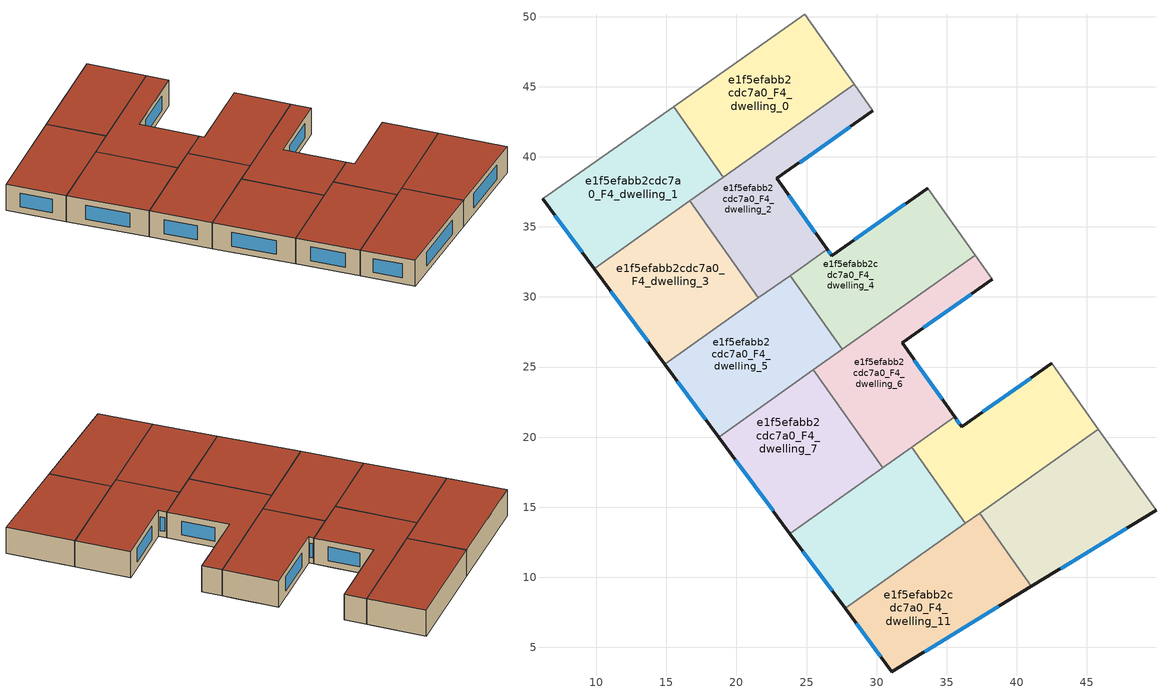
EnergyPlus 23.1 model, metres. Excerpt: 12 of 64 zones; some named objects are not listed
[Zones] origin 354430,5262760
e1f5efabb2cdc7a0_F4_dwelling_0
 floor to e1f5efabb2cdc7a0_F3_dwelling_0 (EU_floor_Construction): 24.86,50.16 28,45.73 18.79,38.94 15.51,43.58 z12
 floor adiabatic (EU_floor_Construction): 28,45.73 28.4,45.17 19.07,38.56 18.79,38.94 z12
 wall to e1f5efabb2cdc7a0_F4_dwelling_1 (EU_wall_Construction): 15.51,43.58 19.07,38.56 z12:15
 wall adiabatic (EU_wall_Construction): 28.4,45.17 24.86,50.16 15.51,43.58 z12:15
 wall to e1f5efabb2cdc7a0_F4_dwelling_2 (EU_wall_Construction): 19.07,38.56 28.4,45.17 z12:15
 roof outside (EU_roof_Construction): 28.4,45.17 24.86,50.16 15.51,43.58 19.07,38.56 z15
e1f5efabb2cdc7a0_F4_dwelling_1
 floor adiabatic (EU_floor_Construction): 15.51,43.58 19.07,38.56 9.84,32.02 6.16,37.01 z12
 wall outside (EU_wall_Construction): 6.16,37.01 9.84,32.02 z12:15
 wall adiabatic (EU_wall_Construction): 15.51,43.58 6.16,37.01 z12:15
 wall to e1f5efabb2cdc7a0_F4_dwelling_3 (EU_wall_Construction): 9.84,32.02 16.66,36.85 z12:15
 wall to e1f5efabb2cdc7a0_F4_dwelling_2 (EU_wall_Construction): 16.66,36.85 19.07,38.56 z12:15
 window (EU_Window_Construction): 7.02,35.84 8.98,33.19 z12.7:14.3
 roof outside (EU_roof_Construction): 19.07,38.56 15.51,43.58 6.16,37.01 9.84,32.02 z15
e1f5efabb2cdc7a0_F4_dwelling_10
 floor to e1f5efabb2cdc7a0_F3_dwelling_10 (EU_floor_Construction): 45.81,20.58 47.67,17.96 39.31,11.79 37.34,14.57 z12
 floor to e1f5efabb2cdc7a0_F3_dwelling_11 (EU_floor_Construction): 47.67,17.96 49.93,14.77 41.04,9.35 39.31,11.79 z12
 wall outside (EU_wall_Construction): 41.04,9.35 49.93,14.77 z12:15
 wall to e1f5efabb2cdc7a0_F4_dwelling_11 (EU_wall_Construction): 37.34,14.57 41.04,9.35 z12:15
 wall adiabatic (EU_wall_Construction): 49.93,14.77 45.81,20.58 z12:15
 wall to e1f5efabb2cdc7a0_F4_dwelling_8 (EU_wall_Construction): 45.81,20.58 37.34,14.57 z12:15
 window (EU_Window_Construction): 43.13,10.62 47.84,13.49 z12.7:14.3
 roof outside (EU_roof_Construction): 49.93,14.77 45.81,20.58 37.34,14.57 41.04,9.35 z15
e1f5efabb2cdc7a0_F4_dwelling_11
 floor to e1f5efabb2cdc7a0_F3_dwelling_11 (EU_floor_Construction): 39.31,11.79 41.04,9.35 37.87,7.41 34.22,12.36 36.78,14.18 38.81,11.42 z12
 floor to e1f5efabb2cdc7a0_F3_dwelling_12 (EU_floor_Construction): 34.22,12.36 37.87,7.41 31.08,3.27 27.75,7.78 z12
 floor to e1f5efabb2cdc7a0_F3_dwelling_10 (EU_floor_Construction): 37.34,14.57 39.31,11.79 38.81,11.42 36.78,14.18 z12
 wall outside (EU_wall_Construction): 27.75,7.78 31.08,3.27 41.04,9.35 z12:15
 wall to e1f5efabb2cdc7a0_F4_dwelling_9 (EU_wall_Construction): 36.33,13.86 27.75,7.78 z12:15
 wall to e1f5efabb2cdc7a0_F4_dwelling_8 (EU_wall_Construction): 37.34,14.57 36.33,13.86 z12:15
 window (EU_Window_Construction): 33.42,4.7 38.71,7.92 / 28.54,6.72 30.3,4.33 z12.7:14.3
 roof outside (EU_roof_Construction): 41.04,9.35 37.34,14.57 27.75,7.78 31.08,3.27 z15
e1f5efabb2cdc7a0_F4_dwelling_2
 floor to e1f5efabb2cdc7a0_F3_dwelling_2 (EU_floor_Construction): 28.4,45.17 29.74,43.28 22.89,38.46 22.91,38.43 25.51,34.75 21.15,31.54 17.03,37.11 z12
 floor to e1f5efabb2cdc7a0_F3_dwelling_4 (EU_floor_Construction): 25.51,34.75 26.47,33.4 22.89,30.87 21.96,32.13 z12
 floor adiabatic (EU_floor_Construction): 17.03,37.11 21.15,31.54 20.68,31.19 16.66,36.85 z12
 floor to e1f5efabb2cdc7a0_F3_dwelling_5 (EU_floor_Construction): 21.96,32.13 22.89,30.87 21.57,29.93 20.68,31.19 z12
 wall outside (EU_wall_Construction): 26.47,33.4 22.89,38.46 29.74,43.28 z12:15
 wall to e1f5efabb2cdc7a0_F4_dwelling_3 (EU_wall_Construction): 16.66,36.85 21.57,29.93 z12:15
 wall adiabatic (EU_wall_Construction): 29.74,43.28 28.4,45.17 z12:15
 wall to e1f5efabb2cdc7a0_F4_dwelling_4 (EU_wall_Construction): 23.82,31.52 26.47,33.4 z12:15
 wall to e1f5efabb2cdc7a0_F4_dwelling_5 (EU_wall_Construction): 21.57,29.93 23.82,31.52 z12:15
 window (EU_Window_Construction): 24.5,39.59 28.13,42.15 / 25.63,34.59 23.73,37.27 z12.7:14.3
 roof outside (EU_roof_Construction): 26.47,33.4 22.89,38.46 29.74,43.28 28.4,45.17 16.66,36.85 21.57,29.93 z15
e1f5efabb2cdc7a0_F4_dwelling_3
 floor adiabatic (EU_floor_Construction): 16.66,36.85 20.68,31.19 14.06,26.31 9.84,32.02 z12
 floor to e1f5efabb2cdc7a0_F3_dwelling_5 (EU_floor_Construction): 20.68,31.19 21.57,29.93 14.89,25.19 14.06,26.31 z12
 wall outside (EU_wall_Construction): 9.84,32.02 14.89,25.19 z12:15
 wall to e1f5efabb2cdc7a0_F4_dwelling_5 (EU_wall_Construction): 14.89,25.19 21.57,29.93 z12:15
 window (EU_Window_Construction): 11.03,30.42 13.7,26.8 z12.7:14.3
 roof outside (EU_roof_Construction): 21.57,29.93 16.66,36.85 9.84,32.02 14.89,25.19 z15
e1f5efabb2cdc7a0_F4_dwelling_4
 floor to e1f5efabb2cdc7a0_F3_dwelling_4 (EU_floor_Construction): 33.64,37.77 36.07,34.33 26.72,27.43 23.82,31.52 26.47,33.4 26.79,32.95 z12
 floor to e1f5efabb2cdc7a0_F3_dwelling_6 (EU_floor_Construction): 36.07,34.33 37.03,32.98 27.55,26.26 26.72,27.43 z12
 wall outside (EU_wall_Construction): 33.64,37.77 26.79,32.95 26.47,33.4 z12:15
 wall to e1f5efabb2cdc7a0_F4_dwelling_5 (EU_wall_Construction): 23.82,31.52 27.55,26.26 z12:15
 wall adiabatic (EU_wall_Construction): 37.03,32.98 33.64,37.77 z12:15
 wall to e1f5efabb2cdc7a0_F4_dwelling_6 (EU_wall_Construction): 27.55,26.26 37.03,32.98 z12:15
 window (EU_Window_Construction): 26.71,33.05 26.54,33.29 / 32.03,36.64 28.4,34.08 z12.7:14.3
 roof outside (EU_roof_Construction): 37.03,32.98 33.64,37.77 26.79,32.95 26.47,33.4 23.82,31.52 27.55,26.26 z15
e1f5efabb2cdc7a0_F4_dwelling_5
 floor to e1f5efabb2cdc7a0_F3_dwelling_5 (EU_floor_Construction): 22.89,30.87 25.88,26.81 17.99,20.99 14.89,25.19 z12
 floor adiabatic (EU_floor_Construction): 25.52,26.54 26.35,25.41 18.72,20 17.99,20.99 z12
 floor to e1f5efabb2cdc7a0_F3_dwelling_4 (EU_floor_Construction): 23.82,31.52 26.72,27.43 25.88,26.81 22.89,30.87 z12
 floor to e1f5efabb2cdc7a0_F3_dwelling_6 (EU_floor_Construction): 26.72,27.43 27.55,26.26 26.35,25.41 25.52,26.54 z12
 wall outside (EU_wall_Construction): 14.89,25.19 18.72,20 z12:15
 wall to e1f5efabb2cdc7a0_F4_dwelling_7 (EU_wall_Construction): 18.72,20 25.48,24.8 z12:15
 wall to e1f5efabb2cdc7a0_F4_dwelling_6 (EU_wall_Construction): 25.48,24.8 27.55,26.26 z12:15
 window (EU_Window_Construction): 15.79,23.98 17.82,21.22 z12.7:14.3
 roof outside (EU_roof_Construction): 27.55,26.26 23.82,31.52 14.89,25.19 18.72,20 z15
e1f5efabb2cdc7a0_F4_dwelling_6
 floor to e1f5efabb2cdc7a0_F3_dwelling_6 (EU_floor_Construction): 37.03,32.98 38.25,31.27 31.81,26.74 33.75,24 29.63,20.96 26.35,25.41 z12
 floor to e1f5efabb2cdc7a0_F3_dwelling_8 (EU_floor_Construction): 33.75,24 35.56,21.45 31.09,18.27 29.29,20.71 z12
 floor to e1f5efabb2cdc7a0_F3_dwelling_7 (EU_floor_Construction): 26.35,25.41 29.63,20.96 28.69,20.27 25.48,24.79 z12
 floor to e1f5efabb2cdc7a0_F3_dwelling_9 (EU_floor_Construction): 29.29,20.71 31.09,18.27 30.43,17.81 28.69,20.27 z12
 wall outside (EU_wall_Construction): 35.56,21.45 31.81,26.74 38.25,31.27 z12:15
 wall to e1f5efabb2cdc7a0_F4_dwelling_7 (EU_wall_Construction): 25.48,24.79 30.43,17.81 z12:15
 wall adiabatic (EU_wall_Construction): 38.25,31.27 37.03,32.98 z12:15
 wall to e1f5efabb2cdc7a0_F4_dwelling_8 (EU_wall_Construction): 32.5,19.27 35.56,21.45 z12:15
 wall to e1f5efabb2cdc7a0_F4_dwelling_9 (EU_wall_Construction): 30.43,17.81 32.5,19.27 z12:15
 window (EU_Window_Construction): 33.32,27.8 36.73,30.21 / 34.68,22.69 32.69,25.5 z12.7:14.3
 roof outside (EU_roof_Construction): 35.56,21.45 31.81,26.74 38.25,31.27 37.03,32.98 25.48,24.79 30.43,17.81 z15
e1f5efabb2cdc7a0_F4_dwelling_7
 floor to e1f5efabb2cdc7a0_F3_dwelling_9 (EU_floor_Construction): 28.69,20.27 30.43,17.81 23.81,13.12 22.11,15.41 z12
 floor adiabatic (EU_floor_Construction): 25.48,24.79 28.69,20.27 22.11,15.41 18.72,20 z12
 wall outside (EU_wall_Construction): 18.72,20 23.81,13.12 z12:15
 wall to e1f5efabb2cdc7a0_F4_dwelling_9 (EU_wall_Construction): 23.81,13.12 30.43,17.81 z12:15
 window (EU_Window_Construction): 19.92,18.39 22.61,14.73 z12.7:14.3
 roof outside (EU_roof_Construction): 30.43,17.81 25.48,24.79 18.72,20 23.81,13.12 z15
e1f5efabb2cdc7a0_F4_dwelling_8
 floor to e1f5efabb2cdc7a0_F3_dwelling_8 (EU_floor_Construction): 42.49,25.27 44.28,22.74 34.93,15.84 32.5,19.27 35.56,21.45 36.06,20.74 z12
 floor to e1f5efabb2cdc7a0_F3_dwelling_10 (EU_floor_Construction): 44.28,22.74 45.81,20.58 36.78,14.18 35.33,16.14 z12
 floor to e1f5efabb2cdc7a0_F3_dwelling_11 (EU_floor_Construction): 35.33,16.14 36.78,14.18 36.33,13.86 34.93,15.84 z12
 wall outside (EU_wall_Construction): 42.49,25.27 36.06,20.74 35.56,21.45 z12:15
 wall to e1f5efabb2cdc7a0_F4_dwelling_9 (EU_wall_Construction): 32.5,19.27 36.33,13.86 z12:15
 wall adiabatic (EU_wall_Construction): 45.81,20.58 42.49,25.27 z12:15
 window (EU_Window_Construction): 35.94,20.9 35.68,21.28 / 40.98,24.21 37.57,21.8 z12.7:14.3
 roof outside (EU_roof_Construction): 45.81,20.58 42.49,25.27 36.06,20.74 35.56,21.45 32.5,19.27 36.33,13.86 z15
e1f5efabb2cdc7a0_F4_dwelling_9
 floor to e1f5efabb2cdc7a0_F3_dwelling_12 (EU_floor_Construction): 32.81,14.28 34.22,12.36 27.75,7.78 26.43,9.57 z12
 floor to e1f5efabb2cdc7a0_F3_dwelling_9 (EU_floor_Construction): 31.09,18.28 33.61,14.86 26.43,9.57 23.81,13.12 z12
 floor to e1f5efabb2cdc7a0_F3_dwelling_11 (EU_floor_Construction): 34.93,15.84 36.33,13.86 34.22,12.36 32.81,14.27 z12
 floor to e1f5efabb2cdc7a0_F3_dwelling_8 (EU_floor_Construction): 32.5,19.27 34.93,15.84 33.61,14.86 31.09,18.28 z12
 wall outside (EU_wall_Construction): 23.81,13.12 27.75,7.78 z12:15
 window (EU_Window_Construction): 24.74,11.86 26.83,9.03 z12.7:14.3
 roof outside (EU_roof_Construction): 36.33,13.86 32.5,19.27 23.81,13.12 27.75,7.78 z15
[Building]
EU S2 Campaign: North Axis=0; Terrain=City; Solar Distribution=FullExterior
[Site:Location]
Budapest.Ferenc.Liszt.Intl.AP: Latitude=47.437; Longitude=19.256; Time Zone=1; Elevation=185
[SizingPeriod:WeatherFileDays]
AnnualSizingPeriod: Begin Month=1; Begin Day of Month=1; End Month=12; End Day of Month=31; Day of Week for Start Day=Monday; Use Weather File Daylight Saving Period=No; Use Weather File Rain and Snow Indicators=No
[MATERIAL]
EU_InternalMass_Material: Roughness=MediumRough; Thickness=0.1; Conductivity=1; Density=1800; Specific Heat=900; Thermal Absorptance=0.9; Solar Absorptance=0.7; Visible Absorptance=0.7
[MATERIAL:NOMASS] Roughness=MediumRough; Thermal Absorptance=0.9; Solar Absorptance=0.7; Visible Absorptance=0.7
Name | Thermal Resistance
EU_wall_NoMass | 0.832559
EU_roof_NoMass | 1.39638
EU_floor_NoMass | 0.872794
[WINDOWMATERIAL:SIMPLEGLAZINGSYSTEM]
EU_Window_SimpleGlazing: UFactor=2.79869; Solar Heat Gain Coefficient=0.75; Visible Transmittance=0.75
[CONSTRUCTION]
EU_wall_Construction: EU_wall_NoMass
EU_roof_Construction: EU_roof_NoMass
EU_floor_Construction: EU_floor_NoMass
EU_Window_Construction: EU_Window_SimpleGlazing
EU_InternalMass_Construction: EU_InternalMass_Material
[ZONE] Type=1; Multiplier=1; Ceiling Height=autocalculate; Floor Area=autocalculate; Part of Total Floor Area=Yes
Name | Volume
e1f5efabb2cdc7a0_F4_dwelling_0 | 210.66
e1f5efabb2cdc7a0_F4_dwelling_1 | 210.679
e1f5efabb2cdc7a0_F4_dwelling_10 | 210.647
e1f5efabb2cdc7a0_F4_dwelling_11; e1f5efabb2cdc7a0_F4_dwelling_3; e1f5efabb2cdc7a0_F4_dwelling_6 | 210.661
e1f5efabb2cdc7a0_F4_dwelling_2 | 210.662
e1f5efabb2cdc7a0_F4_dwelling_4 | 210.664
e1f5efabb2cdc7a0_F4_dwelling_5 | 210.672
e1f5efabb2cdc7a0_F4_dwelling_7 | 210.668
e1f5efabb2cdc7a0_F4_dwelling_8 | 210.654
e1f5efabb2cdc7a0_F4_dwelling_9 | 210.674
[INTERNALMASS] Construction=EU_InternalMass_Construction
Name | Zone or ZoneList | Surface Area
e1f5efabb2cdc7a0_F4_dwelling_0_EU_InternalMass | e1f5efabb2cdc7a0_F4_dwelling_0 | 70.2212
e1f5efabb2cdc7a0_F4_dwelling_1_EU_InternalMass | e1f5efabb2cdc7a0_F4_dwelling_1 | 70.225
e1f5efabb2cdc7a0_F4_dwelling_2_EU_InternalMass | e1f5efabb2cdc7a0_F4_dwelling_2 | 70.2211
e1f5efabb2cdc7a0_F4_dwelling_3_EU_InternalMass | e1f5efabb2cdc7a0_F4_dwelling_3 | 70.2179
e1f5efabb2cdc7a0_F4_dwelling_4_EU_InternalMass | e1f5efabb2cdc7a0_F4_dwelling_4 | 70.2196
e1f5efabb2cdc7a0_F4_dwelling_5_EU_InternalMass | e1f5efabb2cdc7a0_F4_dwelling_5 | 70.2225
e1f5efabb2cdc7a0_F4_dwelling_6_EU_InternalMass | e1f5efabb2cdc7a0_F4_dwelling_6 | 70.2187
e1f5efabb2cdc7a0_F4_dwelling_7_EU_InternalMass | e1f5efabb2cdc7a0_F4_dwelling_7 | 70.2231
e1f5efabb2cdc7a0_F4_dwelling_8_EU_InternalMass | e1f5efabb2cdc7a0_F4_dwelling_8 | 70.2168
e1f5efabb2cdc7a0_F4_dwelling_9_EU_InternalMass | e1f5efabb2cdc7a0_F4_dwelling_9 | 70.2238
e1f5efabb2cdc7a0_F4_dwelling_10_EU_InternalMass | e1f5efabb2cdc7a0_F4_dwelling_10 | 70.2163
e1f5efabb2cdc7a0_F4_dwelling_11_EU_InternalMass | e1f5efabb2cdc7a0_F4_dwelling_11 | 70.219
[OTHEREQUIPMENT] Fuel Type=Electricity; Design Level Calculation Method=Watts/Area; Power per Zone Floor Area=1; Fraction Latent=0; Fraction Radiant=0; Fraction Lost=0; Carbon Dioxide Generation Rate=0; EndUse Subcategory=EU_Step8_InternalGains
Name | Zone or ZoneList or Space or SpaceList | Schedule
EU_Step8_InternalGain_e1f5efabb2cdc7a0_F4_dwelling_0_f000 | e1f5efabb2cdc7a0_F4_dwelling_0 | EU_Step8_GainSchedule_e1f5efabb2cdc7a0_F4_dwelling_0_f000
EU_Step8_InternalGain_e1f5efabb2cdc7a0_F4_dwelling_1_f000 | e1f5efabb2cdc7a0_F4_dwelling_1 | EU_Step8_GainSchedule_e1f5efabb2cdc7a0_F4_dwelling_1_f000
EU_Step8_InternalGain_e1f5efabb2cdc7a0_F4_dwelling_2_f000 | e1f5efabb2cdc7a0_F4_dwelling_2 | EU_Step8_GainSchedule_e1f5efabb2cdc7a0_F4_dwelling_2_f000
EU_Step8_InternalGain_e1f5efabb2cdc7a0_F4_dwelling_3_f000 | e1f5efabb2cdc7a0_F4_dwelling_3 | EU_Step8_GainSchedule_e1f5efabb2cdc7a0_F4_dwelling_3_f000
EU_Step8_InternalGain_e1f5efabb2cdc7a0_F4_dwelling_4_f000 | e1f5efabb2cdc7a0_F4_dwelling_4 | EU_Step8_GainSchedule_e1f5efabb2cdc7a0_F4_dwelling_4_f000
EU_Step8_InternalGain_e1f5efabb2cdc7a0_F4_dwelling_5_f000 | e1f5efabb2cdc7a0_F4_dwelling_5 | EU_Step8_GainSchedule_e1f5efabb2cdc7a0_F4_dwelling_5_f000
EU_Step8_InternalGain_e1f5efabb2cdc7a0_F4_dwelling_6_f000 | e1f5efabb2cdc7a0_F4_dwelling_6 | EU_Step8_GainSchedule_e1f5efabb2cdc7a0_F4_dwelling_6_f000
EU_Step8_InternalGain_e1f5efabb2cdc7a0_F4_dwelling_7_f000 | e1f5efabb2cdc7a0_F4_dwelling_7 | EU_Step8_GainSchedule_e1f5efabb2cdc7a0_F4_dwelling_7_f000
EU_Step8_InternalGain_e1f5efabb2cdc7a0_F4_dwelling_8_f000 | e1f5efabb2cdc7a0_F4_dwelling_8 | EU_Step8_GainSchedule_e1f5efabb2cdc7a0_F4_dwelling_8_f000
EU_Step8_InternalGain_e1f5efabb2cdc7a0_F4_dwelling_9_f000 | e1f5efabb2cdc7a0_F4_dwelling_9 | EU_Step8_GainSchedule_e1f5efabb2cdc7a0_F4_dwelling_9_f000
EU_Step8_InternalGain_e1f5efabb2cdc7a0_F4_dwelling_10_f000 | e1f5efabb2cdc7a0_F4_dwelling_10 | EU_Step8_GainSchedule_e1f5efabb2cdc7a0_F4_dwelling_10_f000
EU_Step8_InternalGain_e1f5efabb2cdc7a0_F4_dwelling_11_f000 | e1f5efabb2cdc7a0_F4_dwelling_11 | EU_Step8_GainSchedule_e1f5efabb2cdc7a0_F4_dwelling_11_f000
[ZONEVENTILATION:DESIGNFLOWRATE] Schedule=EU_AlwaysOn; Design Flow Rate Calculation Method=AirChanges/Hour; Air Changes per Hour=0.475469; Ventilation Type=Natural; Fan Pressure Rise=0; Fan Total Efficiency=1; Constant Term Coefficient=1; Temperature Term Coefficient=0; Velocity Term Coefficient=0; Velocity Squared Term Coefficient=0; Minimum Indoor Temperature=-100; Maximum Indoor Temperature=100; Delta Temperature=-100; Minimum Outdoor Temperature=-100; Maximum Outdoor Temperature=100; Maximum Wind Speed=40
Name | Zone or ZoneList or Space or SpaceList
EU_ConstantAir_e1f5efabb2cdc7a0_F4_dwelling_0 | e1f5efabb2cdc7a0_F4_dwelling_0
EU_ConstantAir_e1f5efabb2cdc7a0_F4_dwelling_1 | e1f5efabb2cdc7a0_F4_dwelling_1
EU_ConstantAir_e1f5efabb2cdc7a0_F4_dwelling_2 | e1f5efabb2cdc7a0_F4_dwelling_2
EU_ConstantAir_e1f5efabb2cdc7a0_F4_dwelling_3 | e1f5efabb2cdc7a0_F4_dwelling_3
EU_ConstantAir_e1f5efabb2cdc7a0_F4_dwelling_4 | e1f5efabb2cdc7a0_F4_dwelling_4
EU_ConstantAir_e1f5efabb2cdc7a0_F4_dwelling_5 | e1f5efabb2cdc7a0_F4_dwelling_5
EU_ConstantAir_e1f5efabb2cdc7a0_F4_dwelling_6 | e1f5efabb2cdc7a0_F4_dwelling_6
EU_ConstantAir_e1f5efabb2cdc7a0_F4_dwelling_7 | e1f5efabb2cdc7a0_F4_dwelling_7
EU_ConstantAir_e1f5efabb2cdc7a0_F4_dwelling_8 | e1f5efabb2cdc7a0_F4_dwelling_8
EU_ConstantAir_e1f5efabb2cdc7a0_F4_dwelling_9 | e1f5efabb2cdc7a0_F4_dwelling_9
EU_ConstantAir_e1f5efabb2cdc7a0_F4_dwelling_10 | e1f5efabb2cdc7a0_F4_dwelling_10
EU_ConstantAir_e1f5efabb2cdc7a0_F4_dwelling_11 | e1f5efabb2cdc7a0_F4_dwelling_11
[HVACTEMPLATE:ZONE:IDEALLOADSAIRSYSTEM] System Availability Schedule=EU_AlwaysOn; Maximum Heating Supply Air Temperature=50; Minimum Cooling Supply Air Temperature=13; Maximum Heating Supply Air Humidity Ratio=0.0156; Minimum Cooling Supply Air Humidity Ratio=0.0077; Heating Limit=NoLimit; Cooling Limit=NoLimit; Heating Availability Schedule=EU_AlwaysOn; Cooling Availability Schedule=EU_CoolingOff; Dehumidification Control Type=ConstantSensibleHeatRatio; Cooling Sensible Heat Ratio=0.7; Dehumidification Setpoint=60; Humidification Control Type=None; Humidification Setpoint=30; Outdoor Air Method=None; Outdoor Air Flow Rate per Person=0.00944; Outdoor Air Flow Rate per Zone Floor Area=0; Outdoor Air Flow Rate per Zone=0; Demand Controlled Ventilation Type=None; Outdoor Air Economizer Type=NoEconomizer; Heat Recovery Type=None; Sensible Heat Recovery Effectiveness=0.7; Latent Heat Recovery Effectiveness=0.65
Name | Template Thermostat
e1f5efabb2cdc7a0_F4_dwelling_0 | EU_HeatOnly_e1f5efabb2cdc7a0_F4_dwelling_0
e1f5efabb2cdc7a0_F4_dwelling_1 | EU_HeatOnly_e1f5efabb2cdc7a0_F4_dwelling_1
e1f5efabb2cdc7a0_F4_dwelling_2 | EU_HeatOnly_e1f5efabb2cdc7a0_F4_dwelling_2
e1f5efabb2cdc7a0_F4_dwelling_3 | EU_HeatOnly_e1f5efabb2cdc7a0_F4_dwelling_3
e1f5efabb2cdc7a0_F4_dwelling_4 | EU_HeatOnly_e1f5efabb2cdc7a0_F4_dwelling_4
e1f5efabb2cdc7a0_F4_dwelling_5 | EU_HeatOnly_e1f5efabb2cdc7a0_F4_dwelling_5
e1f5efabb2cdc7a0_F4_dwelling_6 | EU_HeatOnly_e1f5efabb2cdc7a0_F4_dwelling_6
e1f5efabb2cdc7a0_F4_dwelling_7 | EU_HeatOnly_e1f5efabb2cdc7a0_F4_dwelling_7
e1f5efabb2cdc7a0_F4_dwelling_8 | EU_HeatOnly_e1f5efabb2cdc7a0_F4_dwelling_8
e1f5efabb2cdc7a0_F4_dwelling_9 | EU_HeatOnly_e1f5efabb2cdc7a0_F4_dwelling_9
e1f5efabb2cdc7a0_F4_dwelling_10 | EU_HeatOnly_e1f5efabb2cdc7a0_F4_dwelling_10
e1f5efabb2cdc7a0_F4_dwelling_11 | EU_HeatOnly_e1f5efabb2cdc7a0_F4_dwelling_11
[SIZING:ZONE] Zone Cooling Design Supply Air Temperature Input Method=SupplyAirTemperature; Zone Cooling Design Supply Air Temperature=13; Zone Heating Design Supply Air Temperature Input Method=SupplyAirTemperature; Zone Heating Design Supply Air Temperature=50; Zone Cooling Design Supply Air Humidity Ratio=0.008; Zone Heating Design Supply Air Humidity Ratio=0.008; Cooling Design Air Flow Method=DesignDay; Cooling Design Air Flow Rate=0; Cooling Minimum Air Flow per Zone Floor Area=0.000762; Cooling Minimum Air Flow=0; Cooling Minimum Air Flow Fraction=0.2; Heating Design Air Flow Method=DesignDay; Heating Design Air Flow Rate=0; Heating Maximum Air Flow per Zone Floor Area=0.002032; Heating Maximum Air Flow=0.141576; Heating Maximum Air Flow Fraction=0.3; Account for Dedicated Outdoor Air System=No; Dedicated Outdoor Air System Control Strategy=NeutralSupplyAir; Dedicated Outdoor Air Low Setpoint Temperature for Design=autosize; Dedicated Outdoor Air High Setpoint Temperature for Design=autosize; Zone Load Sizing Method=Sensible Load Only No Latent Load; Zone Latent Cooling Design Supply Air Humidity Ratio Input Method=HumidityRatioDifference; Zone Cooling Design Supply Air Humidity Ratio Difference=0.005; Zone Latent Heating Design Supply Air Humidity Ratio Input Method=HumidityRatioDifference; Zone Humidification Design Supply Air Humidity Ratio Difference=0.005
e1f5efabb2cdc7a0_F4_dwelling_0; e1f5efabb2cdc7a0_F4_dwelling_1; e1f5efabb2cdc7a0_F4_dwelling_2; e1f5efabb2cdc7a0_F4_dwelling_3; e1f5efabb2cdc7a0_F4_dwelling_4; e1f5efabb2cdc7a0_F4_dwelling_5; e1f5efabb2cdc7a0_F4_dwelling_6; e1f5efabb2cdc7a0_F4_dwelling_7; e1f5efabb2cdc7a0_F4_dwelling_8; e1f5efabb2cdc7a0_F4_dwelling_9; e1f5efabb2cdc7a0_F4_dwelling_10; e1f5efabb2cdc7a0_F4_dwelling_11
[SCHEDULE:CONSTANT]
Name | Hourly Value
EU_AlwaysOn | 1
EU_CoolingOff | 0
[SCHEDULE:FILE] Column Number=1; Rows to Skip at Top=0; Number of Hours of Data=8760; Column Separator=Comma; Interpolate to Timestep=No; Minutes per Item=60; Adjust Schedule for Daylight Savings=Yes
Name | File
EU_Step8_GainSchedule_e1f5efabb2cdc7a0_F4_dwelling_0_f000 | ../../schedules/e1f5efabb2cdc7a0/e1f5efabb2cdc7a0_F4_dwelling_0_f000_gain.csv
EU_Step8_GainSchedule_e1f5efabb2cdc7a0_F4_dwelling_1_f000 | ../../schedules/e1f5efabb2cdc7a0/e1f5efabb2cdc7a0_F4_dwelling_1_f000_gain.csv
EU_Step8_GainSchedule_e1f5efabb2cdc7a0_F4_dwelling_2_f000 | ../../schedules/e1f5efabb2cdc7a0/e1f5efabb2cdc7a0_F4_dwelling_2_f000_gain.csv
EU_Step8_GainSchedule_e1f5efabb2cdc7a0_F4_dwelling_3_f000 | ../../schedules/e1f5efabb2cdc7a0/e1f5efabb2cdc7a0_F4_dwelling_3_f000_gain.csv
EU_Step8_GainSchedule_e1f5efabb2cdc7a0_F4_dwelling_4_f000 | ../../schedules/e1f5efabb2cdc7a0/e1f5efabb2cdc7a0_F4_dwelling_4_f000_gain.csv
EU_Step8_GainSchedule_e1f5efabb2cdc7a0_F4_dwelling_5_f000 | ../../schedules/e1f5efabb2cdc7a0/e1f5efabb2cdc7a0_F4_dwelling_5_f000_gain.csv
EU_Step8_GainSchedule_e1f5efabb2cdc7a0_F4_dwelling_6_f000 | ../../schedules/e1f5efabb2cdc7a0/e1f5efabb2cdc7a0_F4_dwelling_6_f000_gain.csv
EU_Step8_GainSchedule_e1f5efabb2cdc7a0_F4_dwelling_7_f000 | ../../schedules/e1f5efabb2cdc7a0/e1f5efabb2cdc7a0_F4_dwelling_7_f000_gain.csv
EU_Step8_GainSchedule_e1f5efabb2cdc7a0_F4_dwelling_8_f000 | ../../schedules/e1f5efabb2cdc7a0/e1f5efabb2cdc7a0_F4_dwelling_8_f000_gain.csv
EU_Step8_GainSchedule_e1f5efabb2cdc7a0_F4_dwelling_9_f000 | ../../schedules/e1f5efabb2cdc7a0/e1f5efabb2cdc7a0_F4_dwelling_9_f000_gain.csv
EU_Step8_GainSchedule_e1f5efabb2cdc7a0_F4_dwelling_10_f000 | ../../schedules/e1f5efabb2cdc7a0/e1f5efabb2cdc7a0_F4_dwelling_10_f000_gain.csv
EU_Step8_GainSchedule_e1f5efabb2cdc7a0_F4_dwelling_11_f000 | ../../schedules/e1f5efabb2cdc7a0/e1f5efabb2cdc7a0_F4_dwelling_11_f000_gain.csv
